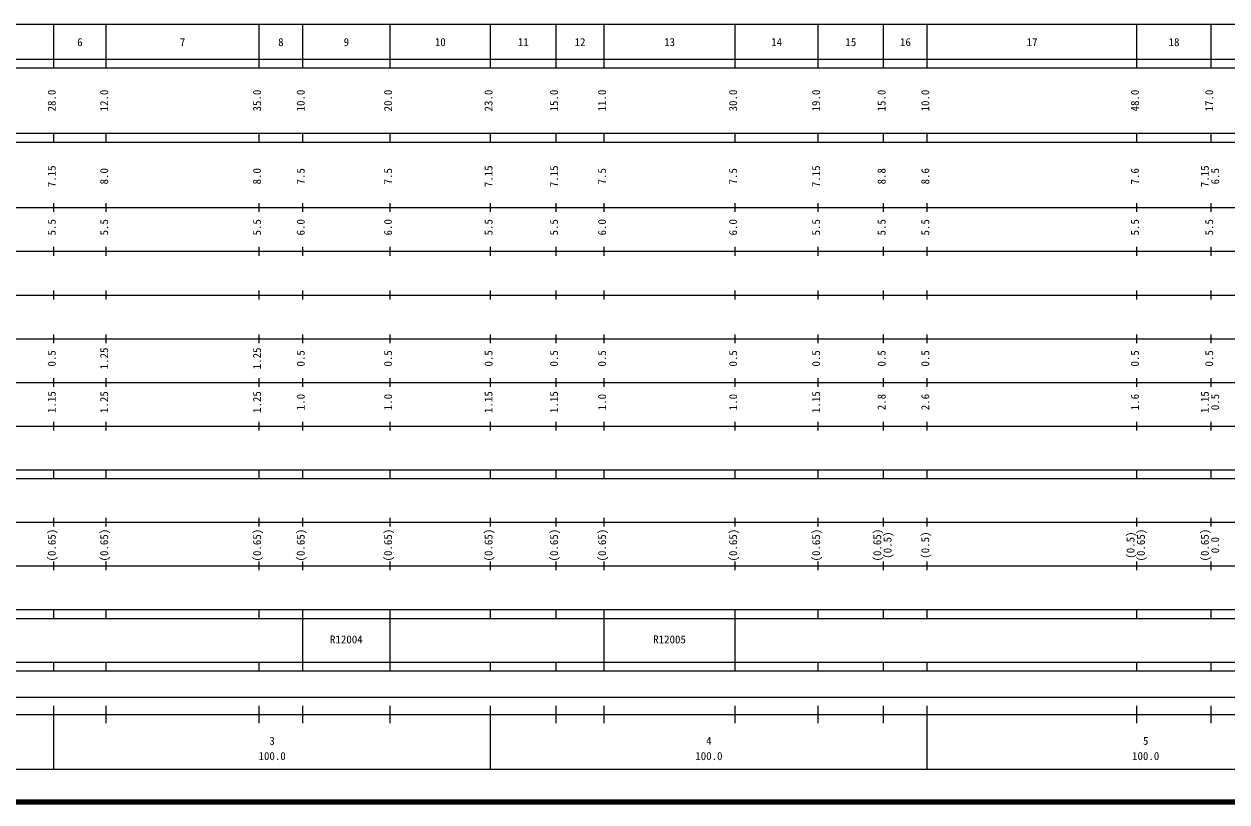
# Model space of a CAD drawing. Units: millimetres on the paper, enlarged 1000 times. Extents: x 40000 to 680000, y 20000 to 380000.
# Drawn here: x 261203 to 536609, y 20000 to 198000 of the extents above; entities that cross this region are included whole.
import ezdxf
from ezdxf.enums import TextEntityAlignment as Align

# ---------------------------------------------------------------- set-up
doc = ezdxf.new("R2010")
doc.units = ezdxf.units.MM
doc.header["$LTSCALE"] = 1000
doc.layers.add('M-TTL', color=2, linetype='Continuous', lineweight=140)
doc.layers.add('M-TTL-BAND', color=7, linetype='Continuous', lineweight=13)
doc.styles.add('ＭＳ ゴシック', font='')
doc.styles.get('ＭＳ ゴシック').set_extended_font_data('MS Gothic')

msp = doc.modelspace()

# ---------------------------------------------------------------- linework, layer by layer
at = {"layer": 'M-TTL'}
msp.add_line((40000, 20000), (680000, 20000), dxfattribs=at)
at = {"layer": 'M-TTL-BAND'}
for p, q in [((68000, 198000), (579000, 198000)), ((268000, 188000), (268000, 198000)), ((280000, 188000), (280000, 198000)), ((315000, 188000), (315000, 198000)), ((325000, 188000), (325000, 198000)), ((345000, 188000), (345000, 198000)), ((368000, 188000), (368000, 198000)), ((383000, 188000), (383000, 198000)), ((394000, 188000), (394000, 198000)), ((424000, 188000), (424000, 198000)), ((443000, 188000), (443000, 198000)), ((458000, 188000), (458000, 198000)), ((468000, 188000), (468000, 198000)), ((516000, 188000), (516000, 198000)), ((533000, 188000), (533000, 198000)), ((40000, 190000), (579000, 190000)), ((40000, 188000), (579000, 188000)), ((40000, 173000), (579000, 173000)), ((40000, 171000), (579000, 171000)), ((268000, 171000), (268000, 173000)), ((280000, 171000), (280000, 173000)), ((315000, 171000), (315000, 173000)), ((325000, 171000), (325000, 173000)), ((345000, 171000), (345000, 173000)), ((368000, 171000), (368000, 173000)), ((383000, 171000), (383000, 173000)), ((394000, 171000), (394000, 173000)), ((424000, 171000), (424000, 173000)), ((443000, 171000), (443000, 173000)), ((458000, 171000), (458000, 173000)), ((468000, 171000), (468000, 173000)), ((516000, 171000), (516000, 173000)), ((533000, 171000), (533000, 173000)), ((268000, 155000), (268000, 157000)), ((280000, 155000), (280000, 157000)), ((315000, 155000), (315000, 157000)), ((325000, 155000), (325000, 157000)), ((345000, 155000), (345000, 157000)), ((368000, 155000), (368000, 157000)), ((383000, 155000), (383000, 157000)), ((394000, 155000), (394000, 157000)), ((424000, 155000), (424000, 157000)), ((443000, 155000), (443000, 157000)), ((458000, 155000), (458000, 157000)), ((468000, 155000), (468000, 157000)), ((516000, 155000), (516000, 157000)), ((533000, 155000), (533000, 157000)), ((40000, 156000), (579000, 156000)), ((46000, 146000), (579000, 146000)), ((268000, 145000), (268000, 147000)), ((280000, 145000), (280000, 147000)), ((315000, 145000), (315000, 147000)), ((325000, 145000), (325000, 147000)), ((345000, 145000), (345000, 147000)), ((368000, 145000), (368000, 147000)), ((383000, 145000), (383000, 147000)), ((394000, 145000), (394000, 147000)), ((424000, 145000), (424000, 147000)), ((443000, 145000), (443000, 147000)), ((458000, 145000), (458000, 147000)), ((468000, 145000), (468000, 147000)), ((516000, 145000), (516000, 147000)), ((533000, 145000), (533000, 147000)), ((52000, 136000), (579000, 136000)), ((268000, 135000), (268000, 137000)), ((280000, 135000), (280000, 137000)), ((315000, 135000), (315000, 137000)), ((325000, 135000), (325000, 137000)), ((345000, 135000), (345000, 137000)), ((368000, 135000), (368000, 137000)), ((383000, 135000), (383000, 137000)), ((394000, 135000), (394000, 137000)), ((424000, 135000), (424000, 137000)), ((443000, 135000), (443000, 137000)), ((458000, 135000), (458000, 137000)), ((468000, 135000), (468000, 137000)), ((516000, 135000), (516000, 137000)), ((533000, 135000), (533000, 137000)), ((268000, 125000), (268000, 127000)), ((280000, 125000), (280000, 127000)), ((315000, 125000), (315000, 127000)), ((325000, 125000), (325000, 127000)), ((345000, 125000), (345000, 127000)), ((368000, 125000), (368000, 127000)), ((383000, 125000), (383000, 127000)), ((394000, 125000), (394000, 127000)), ((424000, 125000), (424000, 127000)), ((443000, 125000), (443000, 127000)), ((458000, 125000), (458000, 127000)), ((468000, 125000), (468000, 127000)), ((516000, 125000), (516000, 127000)), ((533000, 125000), (533000, 127000)), ((46000, 126000), (579000, 126000)), ((52000, 116000), (579000, 116000)), ((268000, 115000), (268000, 117000)), ((280000, 115000), (280000, 117000)), ((315000, 115000), (315000, 117000)), ((325000, 115000), (325000, 117000)), ((345000, 115000), (345000, 117000)), ((368000, 115000), (368000, 117000)), ((383000, 115000), (383000, 117000)), ((394000, 115000), (394000, 117000)), ((424000, 115000), (424000, 117000)), ((443000, 115000), (443000, 117000)), ((458000, 115000), (458000, 117000)), ((468000, 115000), (468000, 117000)), ((516000, 115000), (516000, 117000)), ((533000, 115000), (533000, 117000)), ((46000, 106000), (579000, 106000)), ((268000, 105000), (268000, 107000)), ((280000, 105000), (280000, 107000)), ((315000, 105000), (315000, 107000)), ((325000, 105000), (325000, 107000)), ((345000, 105000), (345000, 107000)), ((368000, 105000), (368000, 107000)), ((383000, 105000), (383000, 107000)), ((394000, 105000), (394000, 107000)), ((424000, 105000), (424000, 107000)), ((443000, 105000), (443000, 107000)), ((458000, 105000), (458000, 107000)), ((468000, 105000), (468000, 107000)), ((516000, 105000), (516000, 107000)), ((533000, 105000), (533000, 107000)), ((40000, 96000), (579000, 96000)), ((40000, 94000), (579000, 94000)), ((268000, 94000), (268000, 96000)), ((280000, 94000), (280000, 96000)), ((315000, 94000), (315000, 96000)), ((325000, 94000), (325000, 96000)), ((345000, 94000), (345000, 96000)), ((368000, 94000), (368000, 96000)), ((383000, 94000), (383000, 96000)), ((394000, 94000), (394000, 96000)), ((424000, 94000), (424000, 96000)), ((443000, 94000), (443000, 96000)), ((458000, 94000), (458000, 96000)), ((468000, 94000), (468000, 96000)), ((516000, 94000), (516000, 96000)), ((533000, 94000), (533000, 96000)), ((49000, 84000), (579000, 84000)), ((268000, 83000), (268000, 85000)), ((280000, 83000), (280000, 85000)), ((315000, 83000), (315000, 85000)), ((325000, 83000), (325000, 85000)), ((345000, 83000), (345000, 85000)), ((368000, 83000), (368000, 85000)), ((383000, 83000), (383000, 85000)), ((394000, 83000), (394000, 85000)), ((424000, 83000), (424000, 85000)), ((443000, 83000), (443000, 85000)), ((458000, 83000), (458000, 85000)), ((468000, 83000), (468000, 85000)), ((516000, 83000), (516000, 85000)), ((533000, 83000), (533000, 85000)), ((268000, 73000), (268000, 75000)), ((280000, 73000), (280000, 75000)), ((315000, 73000), (315000, 75000)), ((325000, 73000), (325000, 75000)), ((345000, 73000), (345000, 75000)), ((368000, 73000), (368000, 75000)), ((383000, 73000), (383000, 75000)), ((394000, 73000), (394000, 75000)), ((424000, 73000), (424000, 75000)), ((443000, 73000), (443000, 75000)), ((458000, 73000), (458000, 75000)), ((468000, 73000), (468000, 75000)), ((516000, 73000), (516000, 75000)), ((533000, 73000), (533000, 75000)), ((40000, 74000), (579000, 74000)), ((40000, 64000), (579000, 64000)), ((268000, 62000), (268000, 64000)), ((280000, 62000), (280000, 64000)), ((315000, 62000), (315000, 64000)), ((325000, 62000), (325000, 64000)), ((345000, 62000), (345000, 64000)), ((368000, 62000), (368000, 64000)), ((383000, 62000), (383000, 64000)), ((394000, 62000), (394000, 64000)), ((424000, 62000), (424000, 64000)), ((443000, 62000), (443000, 64000)), ((458000, 62000), (458000, 64000)), ((468000, 62000), (468000, 64000)), ((516000, 62000), (516000, 64000)), ((533000, 62000), (533000, 64000)), ((40000, 62000), (579000, 62000)), ((325000, 52000), (325000, 62000)), ((345000, 52000), (345000, 62000)), ((394000, 52000), (394000, 62000)), ((424000, 52000), (424000, 62000)), ((40000, 52000), (579000, 52000)), ((40000, 50000), (579000, 50000)), ((268000, 50000), (268000, 52000)), ((280000, 50000), (280000, 52000)), ((315000, 50000), (315000, 52000)), ((325000, 50000), (325000, 52000)), ((345000, 50000), (345000, 52000)), ((368000, 50000), (368000, 52000)), ((383000, 50000), (383000, 52000)), ((394000, 50000), (394000, 52000)), ((424000, 50000), (424000, 52000)), ((443000, 50000), (443000, 52000)), ((458000, 50000), (458000, 52000)), ((468000, 50000), (468000, 52000)), ((516000, 50000), (516000, 52000)), ((533000, 50000), (533000, 52000)), ((71000, 44000), (565000, 44000)), ((268000, 27500), (268000, 42000)), ((280000, 38000), (280000, 42000)), ((315000, 38000), (315000, 42000)), ((325000, 38000), (325000, 42000)), ((345000, 38000), (345000, 42000)), ((368000, 27500), (368000, 42000)), ((383000, 38000), (383000, 42000)), ((394000, 38000), (394000, 42000)), ((424000, 38000), (424000, 42000)), ((443000, 38000), (443000, 42000)), ((458000, 38000), (458000, 42000)), ((468000, 27500), (468000, 42000)), ((516000, 38000), (516000, 42000)), ((533000, 38000), (533000, 42000)), ((40000, 40000), (579000, 40000)), ((68000, 27500), (579000, 27500))]:
    msp.add_line(p, q, dxfattribs=at)

# ---------------------------------------------------------------- texts
at = {"layer": 'M-TTL-BAND', "style": 'ＭＳ ゴシック'}
for s, p in [('6', (274000, 192405)), ('7', (297500, 192405)), ('8', (320000, 192405)), ('9', (335000, 192405)), ('10', (356500, 192405)), ('11', (375500, 192405)), ('12', (388500, 192405)), ('13', (409000, 192405)), ('14', (433500, 192405)), ('15', (450500, 192405)), ('16', (463000, 192405)), ('17', (492000, 192405)), ('18', (524500, 192405)), ('3', (318000, 32523)), ('4', (418000, 32523)), ('5', (518000, 32523)), ('100.0', (318000, 29033)), ('100.0', (418000, 29033)), ('100.0', (518000, 29033))]:
    msp.add_text(s, height=1833, dxfattribs=at).set_placement(p, align=Align.BOTTOM_CENTER)
for s, p in [('28.0', (269000, 180500)), ('12.0', (281000, 180500)), ('35.0', (316000, 180500)), ('10.0', (326000, 180500)), ('20.0', (346000, 180500)), ('23.0', (369000, 180500)), ('15.0', (384000, 180500)), ('11.0', (395000, 180500)), ('30.0', (425000, 180500)), ('19.0', (444000, 180500)), ('15.0', (459000, 180500)), ('10.0', (469000, 180500)), ('48.0', (517000, 180500)), ('17.0', (534000, 180500)), ('7.15', (269000, 163174)), ('7.15', (369000, 163174)), ('7.15', (384000, 163174)), ('7.15', (444000, 163174)), ('7.15', (533000, 163174)), ('8.0', (281000, 163174)), ('8.0', (316000, 163174)), ('7.5', (326000, 163174)), ('7.5', (346000, 163174)), ('7.5', (395000, 163174)), ('7.5', (425000, 163174)), ('8.8', (459000, 163174)), ('8.6', (469000, 163174)), ('7.6', (517000, 163174)), ('6.5', (535370, 163174)), ('5.5', (269000, 151500)), ('5.5', (281000, 151500)), ('5.5', (316000, 151500)), ('6.0', (326000, 151500)), ('6.0', (346000, 151500)), ('5.5', (369000, 151500)), ('5.5', (384000, 151500)), ('6.0', (395000, 151500)), ('6.0', (425000, 151500)), ('5.5', (444000, 151500)), ('5.5', (459000, 151500)), ('5.5', (469000, 151500)), ('5.5', (517000, 151500)), ('5.5', (534000, 151500)), ('0.5', (269000, 121500)), ('1.25', (281000, 121500)), ('1.25', (316000, 121500)), ('0.5', (326000, 121500)), ('0.5', (346000, 121500)), ('0.5', (369000, 121500)), ('0.5', (384000, 121500)), ('0.5', (395000, 121500)), ('0.5', (425000, 121500)), ('0.5', (444000, 121500)), ('0.5', (459000, 121500)), ('0.5', (469000, 121500)), ('0.5', (517000, 121500)), ('0.5', (534000, 121500)), ('1.15', (269000, 111500)), ('1.25', (281000, 111500)), ('1.25', (316000, 111500)), ('1.0', (326000, 111500)), ('1.0', (346000, 111500)), ('1.15', (369000, 111500)), ('1.15', (384000, 111500)), ('1.0', (395000, 111500)), ('1.0', (425000, 111500)), ('1.15', (444000, 111500)), ('2.8', (459000, 111500)), ('2.6', (469000, 111500)), ('1.6', (517000, 111500)), ('1.15', (533000, 111500)), ('0.5', (535370, 111500)), ('(0.65)', (269000, 78764)), ('(0.65)', (281000, 78764)), ('(0.65)', (316000, 78764)), ('(0.65)', (326000, 78764)), ('(0.65)', (346000, 78764)), ('(0.65)', (369000, 78764)), ('(0.65)', (384000, 78764)), ('(0.65)', (395000, 78764)), ('(0.65)', (425000, 78764)), ('(0.65)', (444000, 78764)), ('(0.65)', (458000, 78764)), ('(0.5)', (460370, 78764)), ('(0.5)', (469000, 78764)), ('(0.5)', (516000, 78764)), ('(0.65)', (518370, 78764)), ('(0.65)', (533000, 78764)), ('0.0', (535370, 78764))]:
    msp.add_text(s, height=1833, rotation=90, dxfattribs=at).set_placement(p, align=Align.BOTTOM_CENTER)
for s, p in [('R12004', (331250, 55719)), ('R12005', (405250, 55719))]:
    msp.add_text(s, height=1833, dxfattribs=at).set_placement(p, align=Align.BOTTOM_LEFT)

doc.saveas('drawing.dxf')
